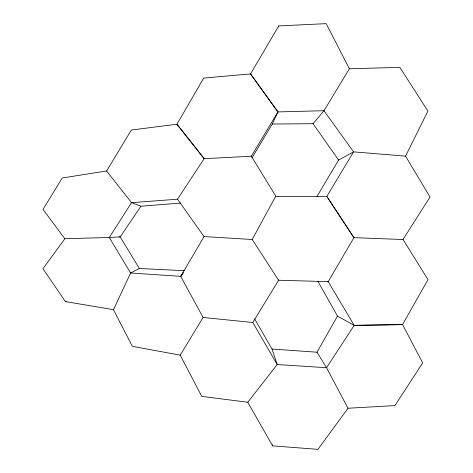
<?xml version="1.0" encoding="UTF-8"?>
<svg xmlns="http://www.w3.org/2000/svg" width="473" height="473" viewBox="0 0 473 473"><rect width="100%" height="100%" fill="white"/><g stroke="black" fill="none" stroke-linecap="round" stroke-linejoin="round"><path stroke-width="0.71" d="M278.508 26.92L278.745 25.92L326.216 23.65L349.376 68.786L324.011 110.706L313.037 123.713L272.3 124.032L251.89 158.006M272.3 124.032L277.941 111.935L250.536 73.912L203.721 78.063L176.949 124.233L131.352 130.016L106.62 170.995L62.265 177.96L43.019 209.373L64.807 238.711L109.257 237.499L120.189 236.896L140.954 206.21L180.68 203.083M405.562 156.143L427.899 111.102L399.868 67.337L349.37 68.792M275.398 196.36L326.819 196.425L353.94 237.677L403.037 239.521L428.012 279.614L402.535 324.59L354.171 325.359L328.221 281.654L278.609 280.235L252.215 239.509L275.771 196.112L251.364 156.214L204.153 158.68L177.505 199.21L131.529 202.669L109.257 237.499L130.613 272.986L180.716 276.344L203.083 317.46L252.795 322.509L277.19 364.529L326.547 367.71L347.998 408.252L317.945 449.35L272.596 445.862L247.781 402.239L201.77 396.404L180.213 355.182L203.077 317.466M347.992 408.24L394.931 405.592L422.679 362.88L402.576 324.608L354.188 325.371L326.559 367.722L317.005 352.214L337.474 316.112L317.951 281.435M278.745 25.92L250.536 73.924L277.947 111.924L323.999 110.712L353.573 151.874L405.562 156.143L430.034 197.034L402.996 239.521M182.436 273.885L180.71 276.356L204.123 236.512M317.028 196.354L338.627 160.045L353.573 151.874L326.796 196.437L353.916 237.677L328.221 281.654L327.405 281.329M251.364 156.208L277.941 111.935M252.789 322.491L278.609 280.235L278.201 279.915M183.175 272.826L182.679 273.53L183.181 272.815M180.716 276.344L182.442 273.873M64.878 238.711L42.966 268.735L65.375 301.579L113.485 309.679M247.781 402.239L277.196 364.535L272.022 349.044L254.563 318.772M184.659 270.704L139.375 268.498L130.613 272.986L113.479 309.685L132.334 346.342L180.225 355.158M65.375 301.579L66.267 301.165M118.995 236.932L120.189 236.896L139.393 268.487M252.215 239.509L204.011 236.565L177.499 199.204M272.022 349.039L317.011 352.225M140.972 206.222L131.524 202.663L106.62 170.995M337.468 316.106L354.188 325.371M176.949 124.233L204.153 158.68L176.943 124.222L177.233 124.907M313.043 123.701L338.609 160.057M272.525 444.685L272.596 445.862"/></g></svg>
